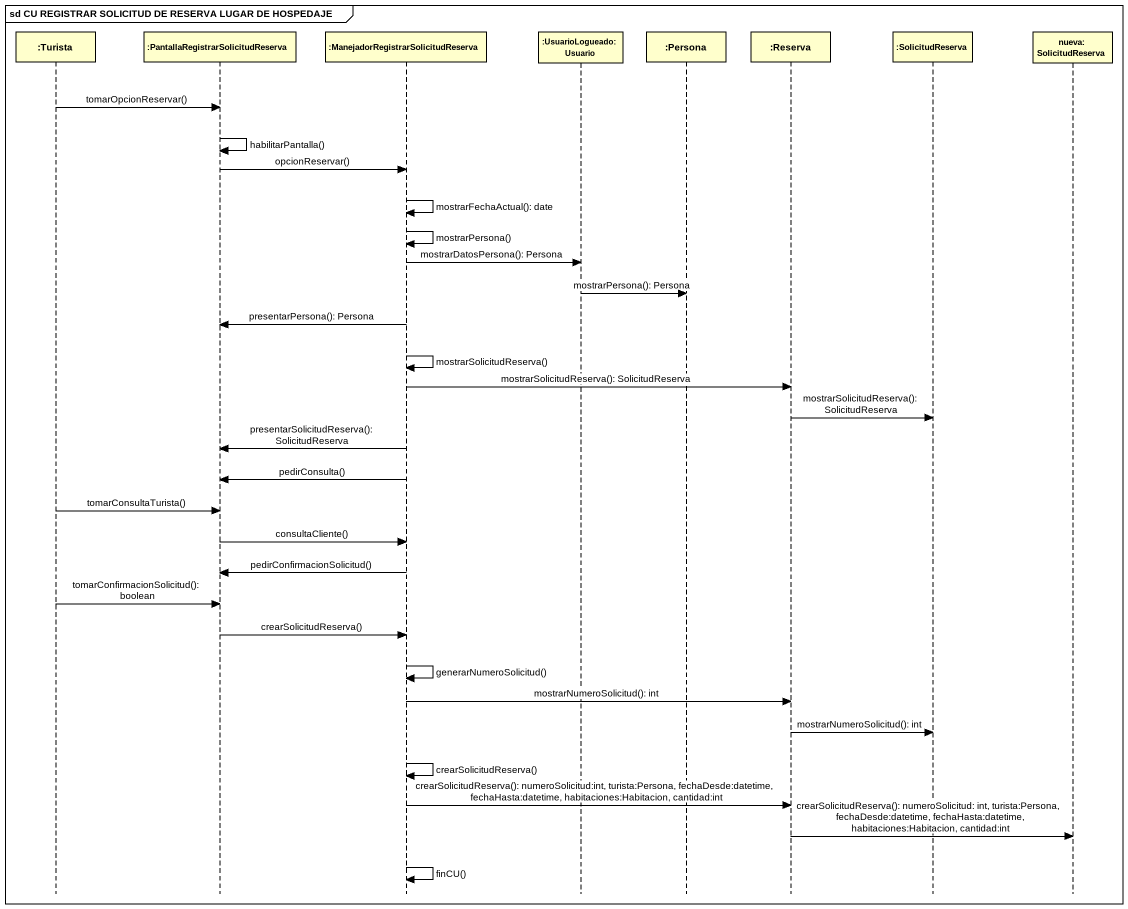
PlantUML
@startuml
mainframe sd CU REGISTRAR SOLICITUD DE RESERVA LUGAR DE HOSPEDAJE
hide footbox
participant ":Turista" as Turista
participant ":PantallaRegistrarSolicitudReserva" as PantallaRegistrarSolicitudRe
participant ":ManejadorRegistrarSolicitudReserva" as ManejadorRegistrarSolicitudR
participant ":UsuarioLogueado: Usuario" as UsuarioLogueado_Usuario
participant ":Persona" as Persona
participant ":Reserva" as Reserva
participant ":SolicitudReserva" as SolicitudReserva
participant "nueva: SolicitudReserva" as nueva_SolicitudReserva

Turista -> PantallaRegistrarSolicitudRe : tomarOpcionReservar()
PantallaRegistrarSolicitudRe -> PantallaRegistrarSolicitudRe : habilitarPantalla()
PantallaRegistrarSolicitudRe -> ManejadorRegistrarSolicitudR : opcionReservar()
ManejadorRegistrarSolicitudR -> ManejadorRegistrarSolicitudR : mostrarFechaActual(): date
ManejadorRegistrarSolicitudR -> ManejadorRegistrarSolicitudR : mostrarPersona()
ManejadorRegistrarSolicitudR -> UsuarioLogueado_Usuario : mostrarDatosPersona(): Persona
UsuarioLogueado_Usuario -> Persona : mostrarPersona(): Persona
ManejadorRegistrarSolicitudR -> PantallaRegistrarSolicitudRe : presentarPersona(): Persona
ManejadorRegistrarSolicitudR -> ManejadorRegistrarSolicitudR : mostrarSolicitudReserva()
ManejadorRegistrarSolicitudR -> Reserva : mostrarSolicitudReserva(): SolicitudReserva
Reserva -> SolicitudReserva : mostrarSolicitudReserva(): SolicitudReserva
ManejadorRegistrarSolicitudR -> PantallaRegistrarSolicitudRe : presentarSolicitudReserva(): SolicitudReserva
ManejadorRegistrarSolicitudR -> PantallaRegistrarSolicitudRe : pedirConsulta()
Turista -> PantallaRegistrarSolicitudRe : tomarConsultaTurista()
PantallaRegistrarSolicitudRe -> ManejadorRegistrarSolicitudR : consultaCliente()
ManejadorRegistrarSolicitudR -> PantallaRegistrarSolicitudRe : pedirConfirmacionSolicitud()
Turista -> PantallaRegistrarSolicitudRe : tomarConfirmacionSolicitud(): boolean
PantallaRegistrarSolicitudRe -> ManejadorRegistrarSolicitudR : crearSolicitudReserva()
ManejadorRegistrarSolicitudR -> ManejadorRegistrarSolicitudR : generarNumeroSolicitud()
ManejadorRegistrarSolicitudR -> Reserva : mostrarNumeroSolicitud(): int
Reserva -> SolicitudReserva : mostrarNumeroSolicitud(): int
ManejadorRegistrarSolicitudR -> ManejadorRegistrarSolicitudR : crearSolicitudReserva()
ManejadorRegistrarSolicitudR -> Reserva : crearSolicitudReserva(): numeroSolicitud:int, turista:Persona, fechaDesde:datetime, fechaHasta:datetime, habitaciones:Habitacion, cantidad:int
Reserva -> nueva_SolicitudReserva : crearSolicitudReserva(): numeroSolicitud: int, turista:Persona, fechaDesde:datetime, fechaHasta:datetime, habitaciones:Habitacion, cantidad:int
ManejadorRegistrarSolicitudR -> ManejadorRegistrarSolicitudR : finCU()
@enduml
